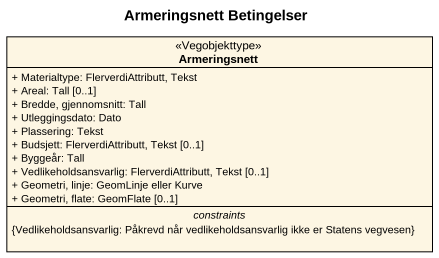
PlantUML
@startuml
title Armeringsnett Betingelser
hide circle
hide empty members
skinparam classAttributeIconSize 0
class Armeringsnett <<Vegobjekttype>> {
  + Materialtype: FlerverdiAttributt, Tekst
  + Areal: Tall [0..1]
  + Bredde, gjennomsnitt: Tall
  + Utleggingsdato: Dato
  + Plassering: Tekst
  + Budsjett: FlerverdiAttributt, Tekst [0..1]
  + Byggeår: Tall
  + Vedlikeholdsansvarlig: FlerverdiAttributt, Tekst [0..1]
  + Geometri, linje: GeomLinje eller Kurve
  + Geometri, flate: GeomFlate [0..1]
  -- constraints --
  {Vedlikeholdsansvarlig: Påkrevd når vedlikeholdsansvarlig ikke er Statens vegvesen}
}
@enduml
